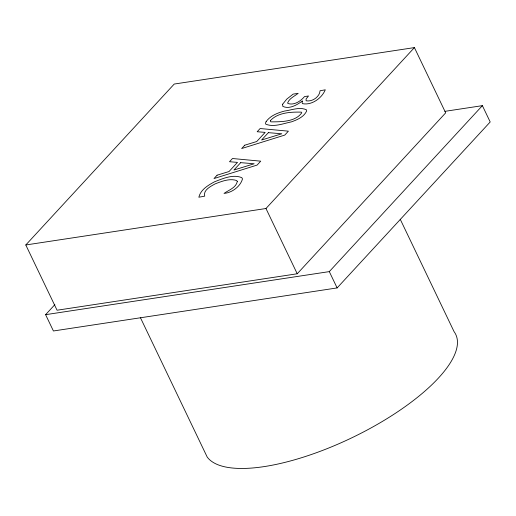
<?xml version="1.0" encoding="UTF-8"?>
<svg xmlns="http://www.w3.org/2000/svg" width="516" height="516" viewBox="0 0 516 516"><rect width="100%" height="100%" fill="white"/><g stroke="black" fill="none" stroke-linecap="round" stroke-linejoin="round"><path stroke-width="0.77" d="M25.8 244.971L174.24 84.044L414.413 47.595L445.676 112.849L297.235 273.77L57.063 310.226L25.8 244.971L265.972 208.516L414.413 47.595M444.927 111.34L482.383 105.651L490.2 121.969L337.122 287.922L53.419 330.982L45.602 314.67L54.864 304.627M45.602 314.67L329.305 271.61L482.383 105.651M400.229 219.261L454.074 331.646A138.72 48.356 -25.6 0 1 359.768 433.879A138.72 48.356 -25.6 0 1 207.193 457.041L140.494 317.83M329.305 271.61L337.122 287.922M265.972 208.516L297.235 273.77M237.302 181.426C236.205 187.663 228.646 190.133 224.009 193.41C231.826 192.836 240.398 186.579 242.494 178.91L241.823 177.672C233.006 173.989 222.789 178.581 214.417 181.845C208.096 185.296 200.589 189.675 198.847 197.228L204.723 196.132C202.962 190.152 210.741 186.295 215.088 183.909C221.757 181.297 229.633 178.143 236.728 180.555L237.302 181.426M282.645 104.213L282.787 106.361C289.231 109.502 297.081 104.961 302.253 101.026L302.589 100.981L302.041 102.51L302.544 103.664C311.741 105.509 321.823 98.221 325.286 89.803L320.049 90.758C319.668 96.982 312.057 101.994 306.111 100.794L306.091 98.949L308.497 95.982L304.517 96.582C300.68 101.188 294.023 105.612 287.883 103.471L287.657 102.871C289.418 98.279 294.572 96.202 298.19 93.344L293.133 94.112L286.715 99.169L282.645 104.213M270.597 120.396L270.41 121.266L270.881 121.853C280.975 121.866 295.487 121.924 301.796 112.733L301.325 112.14C291.121 111.895 278.092 112.417 270.597 120.396M266.127 121.602L265.521 123.04L265.714 124.143C273.693 127.497 283.207 123.537 291.353 121.879C297.229 119.828 303.943 116.945 306.685 110.959L306.504 109.85C299.783 106.593 291.546 110.127 284.51 111.063C277.653 112.856 270.416 115.636 266.127 121.602M217.088 175.195L213.992 178.555L257.11 165.075L260.722 161.16L232.477 158.515L229.51 161.727L237.483 162.379L229.052 171.518L217.088 175.195M244.752 145.202L241.656 148.556L284.774 135.082L288.386 131.167L260.141 128.523L257.181 131.735L265.147 132.386L256.723 141.526L244.752 145.202M240.714 162.65L233.916 170.022L254.149 163.772L240.714 162.65M268.385 132.657L261.586 140.023L281.813 133.779L268.385 132.657"/></g></svg>
